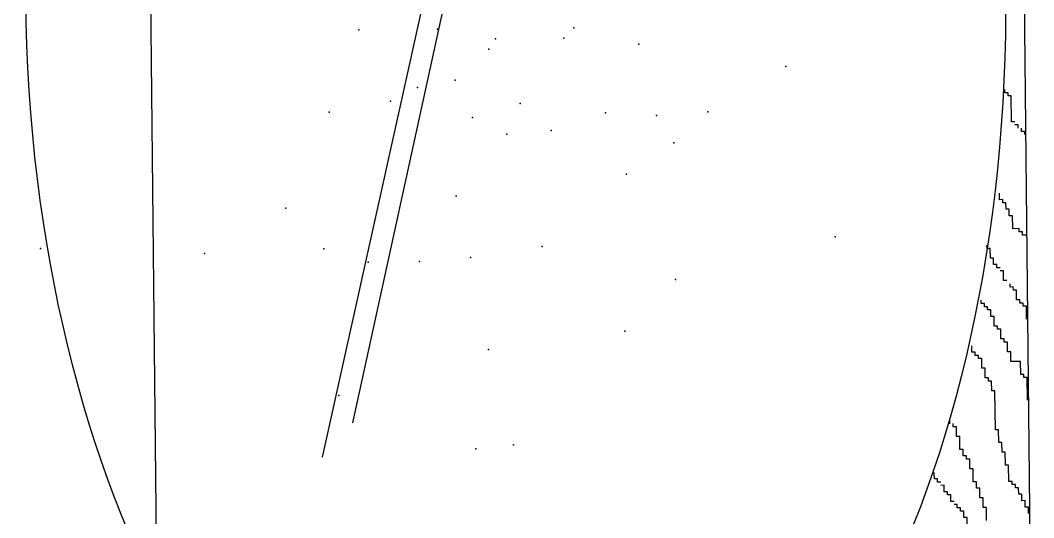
# Model space of a CAD drawing. Header units: inches. Extents: x 10.1 to 52.6, y 12.1 to 36.9.
# Drawn here: x 43.11 to 43.843, y 18.987 to 19.347 of the extents above; entities that cross this region are included whole.
import ezdxf

# ---------------------------------------------------------------- set-up
doc = ezdxf.new("R2010")
doc.units = ezdxf.units.IN
doc.header["$MEASUREMENT"] = 0
for name, color, linetype in [('02', 2, 'Continuous'), ('1', 1, 'Continuous'), ('4', 4, 'Continuous')]:
    doc.layers.add(name, color=color, linetype=linetype)

msp = doc.modelspace()

# ---------------------------------------------------------------- linework, layer by layer
at = {"layer": '02'}
for p, q in [((43.82189, 19.29502), (43.82187, 19.29736)), ((43.82423, 19.29504), (43.82189, 19.29502)), ((43.82426, 19.2927), (43.82423, 19.29504)), ((43.8266, 19.29272), (43.82426, 19.2927)), ((43.82679, 19.27397), (43.8266, 19.29272)), ((43.82913, 19.27399), (43.82679, 19.27397)), ((43.8315, 19.27167), (43.82916, 19.27165)), ((43.83152, 19.26933), (43.8315, 19.27167)), ((43.83389, 19.26701), (43.83386, 19.26936)), ((43.83623, 19.26704), (43.83389, 19.26701)), ((43.83625, 19.26469), (43.83623, 19.26704)), ((43.81801, 19.21762), (43.81796, 19.22231)), ((43.82035, 19.21765), (43.81801, 19.21762)), ((43.82037, 19.2153), (43.82035, 19.21765)), ((43.82271, 19.21533), (43.82037, 19.2153)), ((43.82276, 19.21064), (43.82271, 19.21533)), ((43.8251, 19.21067), (43.82276, 19.21064)), ((43.82515, 19.20598), (43.8251, 19.21067)), ((43.82749, 19.206), (43.82515, 19.20598)), ((43.82759, 19.19663), (43.82749, 19.206)), ((43.83227, 19.19668), (43.82759, 19.19663)), ((43.83229, 19.19433), (43.83227, 19.19668)), ((43.83464, 19.19436), (43.83229, 19.19433)), ((43.83466, 19.19201), (43.83464, 19.19436)), ((43.837, 19.19204), (43.83466, 19.19201)), ((43.80901, 19.18237), (43.80898, 19.18472)), ((43.81135, 19.1824), (43.80901, 19.18237)), ((43.81142, 19.17537), (43.81135, 19.1824)), ((43.81376, 19.17539), (43.81142, 19.17537)), ((43.81381, 19.1707), (43.81376, 19.17539)), ((43.81615, 19.17073), (43.81381, 19.1707)), ((43.81617, 19.16838), (43.81615, 19.17073)), ((43.81852, 19.16841), (43.81617, 19.16838)), ((43.82088, 19.16609), (43.81854, 19.16606)), ((43.82095, 19.15906), (43.82088, 19.16609)), ((43.82329, 19.15908), (43.82095, 19.15906)), ((43.82568, 19.15442), (43.82566, 19.15676)), ((43.82802, 19.15444), (43.82568, 19.15442)), ((43.82805, 19.1521), (43.82802, 19.15444)), ((43.83039, 19.15212), (43.82805, 19.1521)), ((43.83046, 19.14509), (43.83039, 19.15212)), ((43.80474, 19.14248), (43.80471, 19.14482)), ((43.80708, 19.1425), (43.80474, 19.14248)), ((43.8071, 19.14016), (43.80708, 19.1425)), ((43.80944, 19.14019), (43.8071, 19.14016)), ((43.80947, 19.13784), (43.80944, 19.14019)), ((43.8328, 19.14511), (43.83046, 19.14509)), ((43.83283, 19.14277), (43.8328, 19.14511)), ((43.83517, 19.14279), (43.83283, 19.14277)), ((43.83519, 19.14045), (43.83517, 19.14279)), ((43.83753, 19.14047), (43.83519, 19.14045)), ((43.83763, 19.1311), (43.83753, 19.14047)), ((43.81181, 19.13787), (43.80947, 19.13784)), ((43.81186, 19.13318), (43.81181, 19.13787)), ((43.8142, 19.1332), (43.81186, 19.13318)), ((43.81427, 19.12617), (43.8142, 19.1332)), ((43.81661, 19.1262), (43.81427, 19.12617)), ((43.81663, 19.12385), (43.81661, 19.1262)), ((43.81897, 19.12388), (43.81663, 19.12385)), ((43.81905, 19.11684), (43.81897, 19.12388)), ((43.82139, 19.11687), (43.81905, 19.11684)), ((43.82141, 19.11452), (43.82139, 19.11687)), ((43.79808, 19.10725), (43.79803, 19.11194)), ((43.82375, 19.11455), (43.82141, 19.11452)), ((43.82383, 19.10752), (43.82375, 19.11455)), ((43.80042, 19.10728), (43.79808, 19.10725)), ((43.80044, 19.10493), (43.80042, 19.10728)), ((43.80278, 19.10496), (43.80044, 19.10493)), ((43.80281, 19.10261), (43.80278, 19.10496)), ((43.80515, 19.10264), (43.80281, 19.10261)), ((43.80522, 19.09561), (43.80515, 19.10264)), ((43.82617, 19.10754), (43.82383, 19.10752)), ((43.82624, 19.10051), (43.82617, 19.10754)), ((43.80756, 19.09563), (43.80522, 19.09561)), ((43.80763, 19.0886), (43.80756, 19.09563)), ((43.83326, 19.10058), (43.82624, 19.10051)), ((43.83336, 19.09121), (43.83326, 19.10058)), ((43.80997, 19.08862), (43.80763, 19.0886)), ((43.81, 19.08628), (43.80997, 19.08862)), ((43.8357, 19.09123), (43.83336, 19.09121)), ((43.83572, 19.08889), (43.8357, 19.09123)), ((43.83806, 19.08891), (43.83572, 19.08889)), ((43.83823, 19.07251), (43.83806, 19.08891)), ((43.81234, 19.0863), (43.81, 19.08628)), ((43.81241, 19.07927), (43.81234, 19.0863)), ((43.81475, 19.0793), (43.81241, 19.07927)), ((43.81504, 19.05117), (43.81475, 19.0793)), ((43.78222, 19.05552), (43.7822, 19.05787)), ((43.78459, 19.0532), (43.78456, 19.05555)), ((43.78693, 19.05323), (43.78459, 19.0532)), ((43.787, 19.0462), (43.78693, 19.05323)), ((43.81738, 19.0512), (43.81504, 19.05117)), ((43.81748, 19.04182), (43.81738, 19.0512)), ((43.78934, 19.04622), (43.787, 19.0462)), ((43.78944, 19.03684), (43.78934, 19.04622)), ((43.79178, 19.03687), (43.78944, 19.03684)), ((43.79183, 19.03218), (43.79178, 19.03687)), ((43.81982, 19.04185), (43.81748, 19.04182)), ((43.81989, 19.03481), (43.81982, 19.04185)), ((43.79417, 19.03221), (43.79183, 19.03218)), ((43.79419, 19.02986), (43.79417, 19.03221)), ((43.79653, 19.02989), (43.79419, 19.02986)), ((43.7966, 19.02285), (43.79653, 19.02989)), ((43.82223, 19.03484), (43.81989, 19.03481)), ((43.82233, 19.02546), (43.82223, 19.03484)), ((43.79895, 19.02288), (43.7966, 19.02285)), ((43.79904, 19.0135), (43.79895, 19.02288)), ((43.82467, 19.02549), (43.82233, 19.02546)), ((43.82479, 19.01377), (43.82467, 19.02549)), ((43.77093, 19.01556), (43.77088, 19.02025)), ((43.77327, 19.01558), (43.77093, 19.01556)), ((43.77329, 19.01324), (43.77327, 19.01558)), ((43.80138, 19.01353), (43.79904, 19.0135)), ((43.80143, 19.00884), (43.80138, 19.01353)), ((43.82713, 19.01379), (43.82479, 19.01377)), ((43.82716, 19.01145), (43.82713, 19.01379)), ((43.77563, 19.01326), (43.77329, 19.01324)), ((43.778, 19.01094), (43.77566, 19.01092)), ((43.77805, 19.00626), (43.778, 19.01094)), ((43.78039, 19.00628), (43.77805, 19.00626)), ((43.78041, 19.00394), (43.78039, 19.00628)), ((43.80377, 19.00886), (43.80143, 19.00884)), ((43.80384, 19.00183), (43.80377, 19.00886)), ((43.8295, 19.01147), (43.82716, 19.01145)), ((43.82952, 19.00913), (43.8295, 19.01147)), ((43.83186, 19.00915), (43.82952, 19.00913)), ((43.83191, 19.00447), (43.83186, 19.00915)), ((43.78275, 19.00396), (43.78041, 19.00394)), ((43.7828, 18.99927), (43.78275, 19.00396)), ((43.78514, 18.9993), (43.7828, 18.99927)), ((43.80619, 19.00186), (43.80384, 19.00183)), ((43.80626, 18.99483), (43.80619, 19.00186)), ((43.83425, 19.00449), (43.83191, 19.00447)), ((43.8343, 18.9998), (43.83425, 19.00449)), ((43.83664, 18.99983), (43.8343, 18.9998)), ((43.83669, 18.99514), (43.83664, 18.99983)), ((43.78751, 18.99698), (43.78517, 18.99695)), ((43.78753, 18.99463), (43.78751, 18.99698)), ((43.78987, 18.99466), (43.78753, 18.99463)), ((43.7899, 18.99231), (43.78987, 18.99466)), ((43.79224, 18.99234), (43.7899, 18.99231)), ((43.79229, 18.98765), (43.79224, 18.99234)), ((43.8086, 18.99485), (43.80626, 18.99483)), ((43.8087, 18.98548), (43.8086, 18.99485)), ((43.83903, 18.99516), (43.83669, 18.99514)), ((43.83908, 18.99048), (43.83903, 18.99516)), ((43.79463, 18.98767), (43.79229, 18.98765)), ((43.7947, 18.98064), (43.79463, 18.98767))]:
    msp.add_line(p, q, dxfattribs=at)
at = {"layer": '1'}
for p, q in [((43.35013, 19.05623), (43.49626, 19.72493)), ((43.32818, 19.03129), (43.46733, 19.65791))]:
    msp.add_line(p, q, dxfattribs=at)
for p in [(43.35461, 19.34045), (43.41136, 19.34103), (43.51007, 19.34205), (43.45339, 19.33405), (43.50275, 19.33456), (43.55709, 19.33018), (43.44853, 19.32659), (43.66338, 19.31398), (43.42409, 19.3041), (43.39699, 19.29888), (43.37735, 19.28879), (43.47115, 19.28729), (43.33301, 19.28092), (43.53292, 19.28051), (43.56996, 19.27842), (43.60695, 19.28127), (43.4367, 19.27705), (43.46151, 19.26495), (43.49356, 19.26775), (43.5825, 19.25878), (43.54818, 19.23619), (43.42495, 19.22009), (43.30164, 19.21141), (43.6992, 19.19079), (43.12424, 19.1824), (43.48703, 19.18366), (43.24275, 19.17868), (43.32909, 19.18204), (43.43528, 19.17572), (43.36127, 19.17248), (43.39829, 19.17286), (43.58352, 19.15995), (43.54689, 19.1225), (43.44831, 19.10913), (43.34006, 19.07589), (43.43917, 19.03738), (43.46629, 19.04013)]:
    msp.add_point(p, dxfattribs=at)
at = {"layer": '4'}
for p, q in [((43.21109, 18.68675), (43.19714, 20.04043)), ((43.82886, 20.04693), (43.84281, 18.69326))]:
    msp.add_line(p, q, dxfattribs=at)
msp.add_ellipse((43.46794, 19.36627), major_axis=(-0.00665, 0.64541), ratio=0.549598, start_param=3.141593, end_param=9.424778, dxfattribs=at)

doc.saveas('drawing.dxf')
